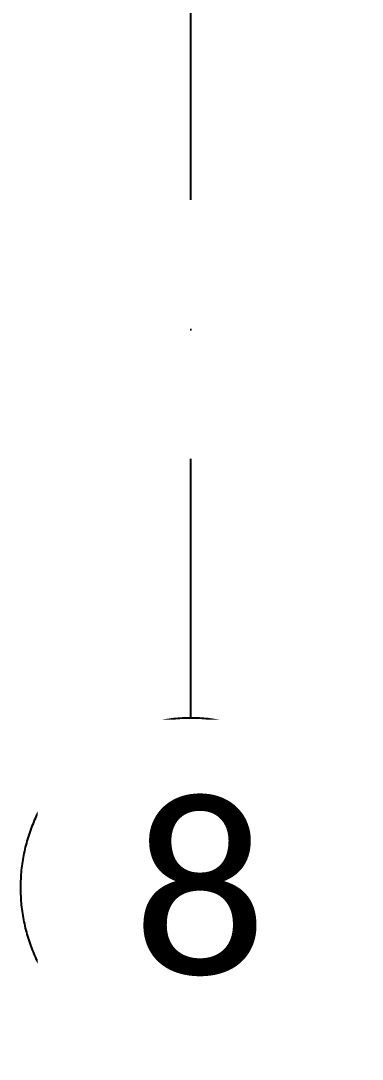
# Model space of a CAD drawing. Header units: millimetres. Extents: x -10000 to 124200, y -12045 to 23620.
# Drawn here: x 45305 to 45807, y -4513 to -2984 of the extents above; entities that cross this region are included whole.
import ezdxf

# ---------------------------------------------------------------- set-up
doc = ezdxf.new("R2010")
doc.units = ezdxf.units.MM
doc.header["$LTSCALE"] = 150
doc.linetypes.add('DASHDOTX2', pattern=[50.8, 25.4, -12.7, 0, -12.7])
doc.linetypes.add('HIDDENX2', pattern=[19.05, 12.7, -6.35])
doc.layers.add('ad-Framing', color=30, linetype='Continuous', lineweight=35, true_color=0xff7f00)
doc.layers.add('ad-Grid', color=8, linetype='DASHDOTX2')
doc.layers.add('ad-Text main', color=7, linetype='Continuous')
doc.styles.get("Standard").update_dxf_attribs({"font": 'calibril.ttf'})

# ---------------------------------------------------------------- blocks, each defined once
blk = doc.blocks.new('1625E_Grid')
at = {"layer": 'ad-Grid', "ltscale": 0.1}
blk.add_lwpolyline([(12005, -4010), (12005, 16020)], dxfattribs=at)
at = {"layer": 'ad-Grid', "color": 7, "linetype": 'ByBlock'}
blk.add_circle((12005, -4260), 250, dxfattribs=at)
at = {"layer": 'ad-Text main', "insert": (12018.5, -4264), "char_height": 250, "width": 227.385, "attachment_point": 5, "bg_fill": 2}
blk.add_mtext('{\\fCalibri|b0|i0|c0|p34;8}', dxfattribs=at)

msp = doc.modelspace()

# ---------------------------------------------------------------- block references
at = {"layer": 'ad-Framing', "linetype": 'HIDDENX2', "ltscale": 0.09}
msp.add_blockref('1625E_Grid', (33550, 0), dxfattribs=at)

doc.saveas('drawing.dxf')
